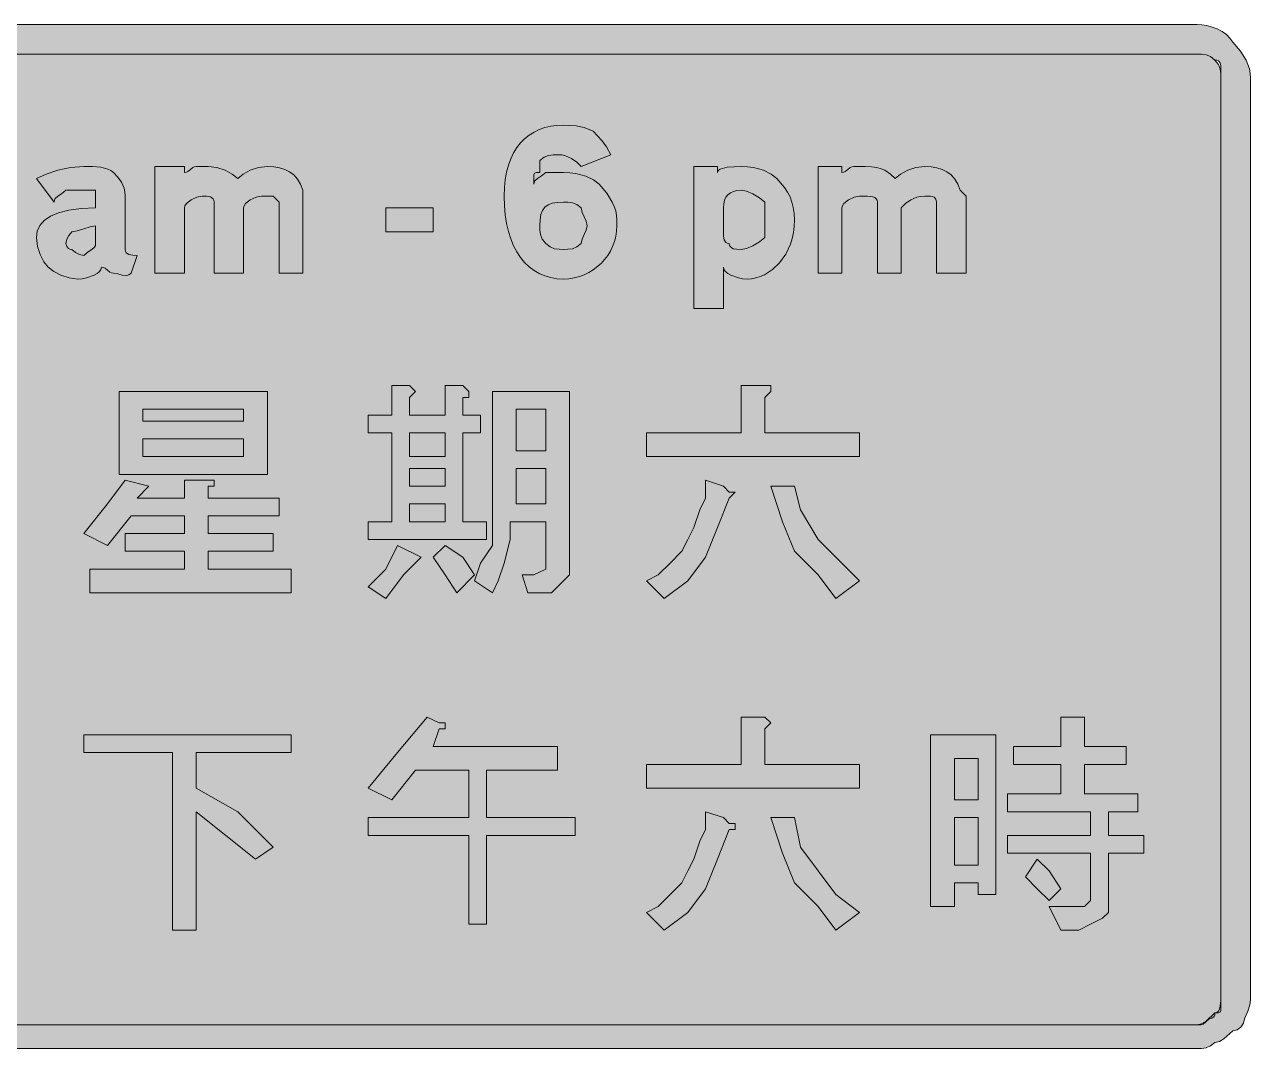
# Model space of a CAD drawing. Header units: metres. Extents: x 13 to 556, y 31 to 238.
# Drawn here: x 307.9 to 556.3, y 30.7 to 238.3 of the extents above; entities that cross this region are included whole.
import ezdxf

# ---------------------------------------------------------------- set-up
doc = ezdxf.new("R2010")
doc.units = ezdxf.units.M
doc.layers.add('FILL_BLACK_000000', color=7, linetype='Continuous', true_color=0x000000)
doc.layers.add('FILL_WHITE_FFFFFF', color=7, linetype='Continuous', true_color=0xffffff)

msp = doc.modelspace()

# ---------------------------------------------------------------- hatches: boundary and pattern name
at = {"layer": 'FILL_BLACK_000000', "true_color": 0x000000}
h = msp.add_hatch(color=7, dxfattribs=at)
h.dxf.hatch_style = 1
h.paths.add_polyline_path([(546.44, 238.26), (547.46, 238.09), (548.51, 237.81), (549.54, 237.42), (550.52, 236.91), (551.4, 236.29), (552.13, 235.56), (552.69, 234.72), (554.27, 232.92), (555.39, 231.12), (555.78, 230.22), (556.06, 229.32), (556.23, 228.42), (556.29, 227.52), (556.29, 41.52), (556.27, 40.6), (556.14, 39.57), (555.78, 38.31), (555.09, 36.72), (554.88, 35.84), (554.34, 35.07), (553.57, 34.53), (552.69, 34.32), (550.89, 32.67), (549.99, 32.13), (549.09, 31.92), (548.19, 31.23), (547.29, 30.87), (546.39, 30.74), (545.49, 30.72), (22.29, 30.72), (21.39, 30.78), (20.49, 30.94), (19.59, 31.23), (18.69, 31.62), (16.89, 32.74), (15.09, 34.32), (14.64, 34.88), (14.21, 35.61), (13.44, 37.47), (12.9, 39.55), (12.69, 41.52), (12.69, 227.52), (12.9, 229.32), (13.44, 231.12), (14.21, 232.92), (15.09, 234.72), (16.89, 236.37), (17.79, 236.91), (18.69, 237.12), (19.59, 237.31), (20.49, 237.72), (21.39, 238.13), (22.29, 238.32), (545.49, 238.32), (546.44, 238.26)])
h.paths.add_polyline_path([(20.53, 231.91), (19.72, 231.43), (18.99, 230.82), (18.38, 230.09), (17.9, 229.28), (17.6, 228.42), (17.49, 227.52), (17.49, 41.52), (17.49, 39.12), (18.69, 37.92), (20.49, 36.27), (21.39, 35.73), (22.29, 35.52), (545.49, 35.52), (546.39, 35.73), (547.29, 36.27), (549.09, 37.92), (549.49, 38.03), (549.78, 38.31), (550, 38.74), (550.14, 39.27), (550.27, 40.45), (550.29, 41.52), (550.29, 227.52), (550.29, 229.92), (550.14, 230.52), (549.78, 230.93), (549.49, 231.07), (549.09, 231.12), (548.19, 231.81), (547.29, 232.17), (546.39, 232.3), (545.49, 232.32), (22.29, 232.32), (21.39, 232.21), (20.53, 231.91)], flags=16)
h = msp.add_hatch(color=7, dxfattribs=at)
h.dxf.hatch_style = 1
h.paths.add_polyline_path([(411.3, 206.63), (411.84, 207.12), (412.61, 207.61), (413.49, 208.32), (417.09, 208.32), (418.38, 208.27), (419.57, 208.11), (421.59, 207.57), (423.17, 206.8), (424.29, 205.92), (425.87, 204.12), (426.99, 202.32), (427.38, 201.42), (427.67, 200.52), (427.83, 199.62), (427.89, 198.72), (427.89, 197.52), (427.83, 196.41), (427.67, 195.33), (427.41, 194.3), (427.05, 193.3), (426.59, 192.36), (426.05, 191.47), (424.74, 189.87), (423.14, 188.56), (422.25, 188.02), (421.31, 187.56), (420.31, 187.2), (419.28, 186.94), (418.2, 186.78), (417.09, 186.72), (415.77, 186.79), (414.51, 187), (413.31, 187.34), (412.18, 187.83), (411.12, 188.44), (410.13, 189.19), (409.22, 190.06), (408.39, 191.07), (407.65, 192.2), (406.99, 193.46), (406.42, 194.84), (405.95, 196.34), (405.58, 197.96), (405.31, 199.7), (405.15, 201.55), (405.09, 203.52), (405.15, 205.26), (405.31, 206.89), (405.58, 208.41), (405.95, 209.82), (406.42, 211.11), (406.99, 212.29), (407.65, 213.36), (408.39, 214.32), (409.22, 215.16), (410.13, 215.89), (411.12, 216.51), (412.18, 217.02), (413.31, 217.41), (414.51, 217.69), (415.77, 217.86), (417.09, 217.92), (419.64, 217.77), (421.31, 217.41), (423.09, 216.72), (424.89, 214.77), (425.79, 213.51), (426.69, 211.92), (420.69, 209.52), (419.77, 210.4), (418.74, 211.17), (417.48, 211.71), (416.74, 211.87), (415.89, 211.92), (414.99, 211.9), (414.09, 211.77), (413.19, 211.41), (412.29, 210.72), (412.29, 208.32), (411.6, 208.3), (411.24, 208.17), (411.11, 207.81), (411.09, 207.12), (411.09, 205.92), (411.14, 206.32), (411.3, 206.63)])
h.paths.add_polyline_path([(414.82, 202.08), (413.99, 201.75), (413.34, 201.27), (412.86, 200.62), (412.53, 199.79), (412.35, 198.76), (412.29, 197.52), (412.31, 196.62), (412.44, 195.72), (412.8, 194.82), (413.49, 193.92), (414.39, 193.23), (415.29, 192.87), (416.19, 192.74), (417.09, 192.72), (417.99, 192.74), (418.89, 192.87), (419.79, 193.23), (420.69, 193.92), (420.88, 194.82), (421.29, 195.72), (421.7, 196.62), (421.89, 197.52), (421.7, 198.42), (421.29, 199.32), (420.88, 200.22), (420.69, 201.12), (419.79, 201.81), (418.89, 202.17), (417.99, 202.3), (417.09, 202.32), (415.85, 202.26), (414.82, 202.08)], flags=16)
h = msp.add_hatch(color=7, dxfattribs=at)
h.dxf.hatch_style = 1
h.paths.add_polyline_path([(329.04, 187.58), (328.59, 187.41), (327.69, 187.47), (326.79, 187.75), (325.89, 187.92), (325.49, 187.97), (325.18, 188.11), (324.69, 188.52), (324.2, 188.93), (323.89, 189.07), (323.49, 189.12), (323.38, 188.67), (323.08, 188.24), (322.6, 187.83), (321.99, 187.47), (320.45, 186.93), (319.59, 186.77), (318.69, 186.72), (316.91, 186.93), (315.24, 187.47), (313.8, 188.24), (312.69, 189.12), (311.81, 190.23), (311.04, 191.67), (310.5, 193.34), (310.29, 195.12), (310.46, 196.41), (310.98, 197.58), (311.87, 198.6), (313.14, 199.47), (314.8, 200.17), (316.87, 200.69), (319.36, 201.01), (322.29, 201.12), (322.29, 202.32), (322.29, 204.72), (319.89, 204.72), (316.29, 204.72), (315.41, 204.01), (314.64, 203.52), (314.1, 203.03), (313.94, 202.72), (313.89, 202.32), (310.29, 207.12), (312.3, 208), (314.64, 208.77), (317.21, 209.31), (319.89, 209.52), (321.67, 209.5), (323.34, 209.37), (324.78, 209.01), (325.39, 208.72), (325.89, 208.32), (326.77, 207.4), (327.54, 206.37), (328.08, 205.11), (328.24, 204.37), (328.29, 203.52), (328.29, 192.72), (328.34, 192.32), (328.5, 192.03), (329.04, 191.67), (329.81, 191.54), (330.69, 191.52), (329.49, 187.92), (329.04, 187.58)])
h.paths.add_polyline_path([(316.8, 192.91), (317.09, 192.77), (317.49, 192.72), (318.24, 192.12), (319.01, 191.71), (319.89, 191.52), (320.77, 192.23), (321.54, 192.72), (322.08, 193.21), (322.24, 193.52), (322.29, 193.92), (322.29, 197.52), (321.2, 197.33), (319.89, 196.92), (318.58, 196.51), (317.49, 196.32), (316.89, 195.57), (316.48, 194.8), (316.29, 193.92), (316.44, 193.32), (316.8, 192.91)], flags=16)
h = msp.add_hatch(color=7, dxfattribs=at)
h.dxf.hatch_style = 1
h.paths.add_polyline_path([(354.82, 203.31), (353.64, 202.77), (352.68, 202), (352.4, 201.57), (352.29, 201.12), (352.29, 187.92), (346.29, 187.92), (346.29, 202.32), (346.24, 202.72), (346.08, 203.01), (345.54, 203.37), (344.77, 203.5), (343.89, 203.52), (342.82, 203.31), (341.64, 202.77), (340.68, 202), (340.4, 201.57), (340.29, 201.12), (340.29, 187.92), (334.29, 187.92), (334.29, 209.52), (340.29, 209.52), (340.29, 208.32), (340.69, 208.37), (341, 208.51), (341.49, 208.92), (341.98, 209.33), (342.29, 209.47), (342.69, 209.52), (345.09, 209.52), (346.87, 209.31), (348.54, 208.77), (349.98, 208), (351.09, 207.12), (352.2, 208), (353.64, 208.77), (355.31, 209.31), (357.09, 209.52), (358.38, 209.46), (359.57, 209.28), (360.63, 208.95), (361.59, 208.47), (362.43, 207.82), (363.17, 206.99), (363.78, 205.96), (364.29, 204.72), (364.29, 203.52), (364.29, 187.92), (359.49, 187.92), (359.49, 202.32), (358.29, 203.52), (355.89, 203.52), (354.82, 203.31)])
h = msp.add_hatch(color=7, dxfattribs=at)
h.dxf.hatch_style = 1
h.paths.add_polyline_path([(463.67, 196.14), (463.42, 194.94), (463.06, 193.81), (462.63, 192.75), (462.12, 191.76), (460.89, 190.02), (459.44, 188.62), (457.82, 187.58), (456.96, 187.21), (456.08, 186.94), (455.19, 186.78), (454.29, 186.72), (453.39, 186.77), (452.53, 186.93), (450.99, 187.47), (450.38, 187.83), (449.9, 188.24), (449.6, 188.67), (449.49, 189.12), (449.49, 180.72), (443.49, 180.72), (443.49, 209.52), (448.29, 209.52), (448.29, 208.32), (448.45, 208.72), (448.87, 209.01), (450.24, 209.37), (453.09, 209.52), (454.38, 209.47), (455.57, 209.31), (457.59, 208.77), (459.17, 208), (460.29, 207.12), (461.87, 205.3), (462.48, 204.36), (462.99, 203.37), (463.38, 202.33), (463.66, 201.21), (463.83, 200.02), (463.89, 198.72), (463.83, 197.4), (463.67, 196.14)])
h.paths.add_polyline_path([(455.49, 193.47), (456.8, 194.24), (457.89, 195.12), (457.89, 196.32), (457.89, 201.12), (457.89, 202.32), (456.8, 203.2), (455.49, 203.97), (454.18, 204.51), (453.09, 204.72), (452.25, 204.66), (451.52, 204.49), (450.9, 204.21), (450.39, 203.82), (450, 203.31), (449.72, 202.69), (449.55, 201.96), (449.49, 201.12), (449.49, 196.32), (449.51, 195.44), (449.64, 194.67), (450, 194.13), (450.29, 193.97), (450.69, 193.92), (450.74, 193.52), (450.9, 193.23), (451.44, 192.87), (452.21, 192.74), (453.09, 192.72), (454.18, 192.93), (455.49, 193.47)], flags=16)
h = msp.add_hatch(color=7, dxfattribs=at)
h.dxf.hatch_style = 1
h.paths.add_polyline_path([(489.44, 203.47), (488.7, 203.31), (487.44, 202.77), (486.41, 202), (485.49, 201.12), (485.49, 187.92), (480.69, 187.92), (480.69, 202.32), (480.63, 202.72), (480.47, 203.01), (480.18, 203.23), (479.79, 203.37), (478.67, 203.5), (477.09, 203.52), (476.02, 203.31), (474.84, 202.77), (473.88, 202), (473.6, 201.57), (473.49, 201.12), (473.49, 187.92), (468.69, 187.92), (468.69, 209.52), (473.49, 209.52), (473.49, 208.32), (473.89, 208.37), (474.2, 208.51), (474.69, 208.92), (475.18, 209.33), (475.49, 209.47), (475.89, 209.52), (478.29, 209.52), (479.53, 209.47), (480.58, 209.31), (481.45, 209.08), (482.19, 208.77), (483.35, 208), (484.29, 207.12), (485.4, 208), (486.84, 208.77), (488.51, 209.31), (490.29, 209.52), (491.58, 209.46), (492.76, 209.28), (493.83, 208.95), (494.79, 208.47), (495.63, 207.82), (496.36, 206.99), (496.98, 205.96), (497.49, 204.72), (498.69, 203.52), (498.69, 187.92), (492.69, 187.92), (492.69, 202.32), (492.54, 202.92), (492.18, 203.33), (491.89, 203.47), (491.49, 203.52), (490.29, 203.52), (489.44, 203.47)])
h = msp.add_hatch(color=7, dxfattribs=at)
h.dxf.hatch_style = 1
h.paths.add_polyline_path([(390.69, 196.32), (381.09, 196.32), (381.09, 201.12), (390.69, 201.12), (390.69, 196.32)])
h = msp.add_hatch(color=7, dxfattribs=at)
h.dxf.hatch_style = 1
h.paths.add_polyline_path([(387.09, 163.92), (385.89, 162.72), (385.89, 159.12), (393.09, 159.12), (393.09, 165.12), (396.69, 165.12), (397.89, 163.92), (397.89, 162.72), (396.69, 162.72), (396.69, 159.12), (400.29, 159.12), (400.29, 155.52), (396.69, 155.52), (396.69, 137.52), (401.49, 137.52), (401.49, 133.92), (377.49, 133.92), (377.49, 137.52), (382.29, 137.52), (382.29, 155.52), (377.49, 155.52), (377.49, 159.12), (382.29, 159.12), (382.29, 165.12), (385.89, 165.12), (387.09, 163.92)])
h.paths.add_polyline_path([(385.89, 144.72), (393.09, 144.72), (393.09, 148.32), (385.89, 148.32), (385.89, 144.72)], flags=16)
h.paths.add_polyline_path([(385.89, 141.12), (385.89, 137.52), (393.09, 137.52), (393.09, 141.12), (385.89, 141.12)], flags=16)
h.paths.add_polyline_path([(393.09, 155.52), (385.89, 155.52), (385.89, 150.72), (393.09, 150.72), (393.09, 155.52)], flags=16)
h = msp.add_hatch(color=7, dxfattribs=at)
h.dxf.hatch_style = 1
h.paths.add_polyline_path([(457.89, 165.12), (459.09, 165.12), (459.09, 163.92), (457.89, 162.72), (457.89, 155.52), (477.09, 155.52), (477.09, 150.72), (433.89, 150.72), (433.89, 155.52), (453.09, 155.52), (453.09, 165.12), (456.69, 165.12), (457.89, 165.12)])
h = msp.add_hatch(color=7, dxfattribs=at)
h.dxf.hatch_style = 1
h.paths.add_polyline_path([(327.09, 163.92), (357.09, 163.92), (357.09, 147.12), (327.09, 147.12), (327.09, 163.92)])
h.paths.add_polyline_path([(331.89, 160.32), (331.89, 157.92), (352.29, 157.92), (352.29, 160.32), (331.89, 160.32)], flags=16)
h.paths.add_polyline_path([(352.29, 154.32), (331.89, 154.32), (331.89, 150.72), (352.29, 150.72), (352.29, 154.32)], flags=16)
h = msp.add_hatch(color=7, dxfattribs=at)
h.dxf.hatch_style = 1
h.paths.add_polyline_path([(418.29, 126.72), (417.09, 125.52), (415.89, 124.32), (414.69, 123.12), (409.89, 123.12), (408.69, 126.72), (411.09, 126.72), (413.49, 127.92), (413.49, 129.12), (413.49, 137.52), (406.29, 137.52), (406.29, 133.92), (405.09, 129.12), (403.89, 125.52), (402.69, 123.12), (399.09, 125.52), (400.29, 129.12), (402.69, 132.72), (402.69, 138.72), (402.69, 145.92), (402.69, 163.92), (418.29, 163.92), (418.29, 129.12), (418.29, 126.72)])
h.paths.add_polyline_path([(407.49, 148.32), (407.49, 141.12), (413.49, 141.12), (413.49, 148.32), (407.49, 148.32)], flags=16)
h.paths.add_polyline_path([(413.49, 160.32), (407.49, 160.32), (407.49, 151.92), (413.49, 151.92), (413.49, 160.32)], flags=16)
h = msp.add_hatch(color=7, dxfattribs=at)
h.dxf.hatch_style = 1
h.paths.add_polyline_path([(330.69, 142.32), (340.29, 142.32), (340.29, 145.92), (345.09, 145.92), (346.29, 145.92), (346.29, 144.72), (345.09, 144.72), (345.09, 142.32), (359.49, 142.32), (359.49, 138.72), (345.09, 138.72), (345.09, 135.12), (358.29, 135.12), (358.29, 131.52), (345.09, 131.52), (345.09, 127.92), (361.89, 127.92), (361.89, 123.12), (321.09, 123.12), (321.09, 127.92), (340.29, 127.92), (340.29, 131.52), (328.29, 131.52), (328.29, 135.12), (340.29, 135.12), (340.29, 138.72), (329.49, 138.72), (324.69, 132.72), (319.89, 135.12), (324.69, 141.12), (328.29, 145.92), (333.09, 144.72), (330.69, 142.32)])
h = msp.add_hatch(color=7, dxfattribs=at)
h.dxf.hatch_style = 1
h.paths.add_polyline_path([(450.69, 143.52), (451.89, 143.52), (450.69, 142.32), (448.29, 136.32), (445.89, 130.32), (442.29, 125.52), (437.49, 121.92), (433.89, 125.52), (436.29, 126.72), (438.69, 129.12), (441.09, 131.52), (442.29, 133.92), (443.49, 136.32), (444.69, 139.92), (445.89, 142.32), (445.89, 145.92), (449.49, 144.72), (450.69, 143.52)])
h = msp.add_hatch(color=7, dxfattribs=at)
h.dxf.hatch_style = 1
h.paths.add_polyline_path([(465.09, 139.92), (468.69, 133.92), (472.29, 130.32), (477.09, 125.52), (472.29, 121.92), (468.69, 126.72), (463.89, 131.52), (461.49, 137.52), (459.09, 144.72), (463.89, 144.72), (465.09, 139.92)])
h = msp.add_hatch(color=7, dxfattribs=at)
h.dxf.hatch_style = 1
h.paths.add_polyline_path([(381.09, 127.92), (383.49, 132.72), (388.29, 130.32), (384.69, 126.72), (381.09, 121.92), (377.49, 124.32), (381.09, 127.92)])
h = msp.add_hatch(color=7, dxfattribs=at)
h.dxf.hatch_style = 1
h.paths.add_polyline_path([(396.69, 130.32), (399.09, 126.72), (395.49, 123.12), (393.09, 126.72), (390.69, 130.32), (393.09, 132.72), (396.69, 130.32)])
h = msp.add_hatch(color=7, dxfattribs=at)
h.dxf.hatch_style = 1
h.paths.add_polyline_path([(383.49, 90.72), (389.49, 97.92), (391.89, 96.72), (393.09, 96.72), (393.09, 95.52), (391.89, 95.52), (390.69, 91.92), (415.89, 91.92), (415.89, 87.12), (401.49, 87.12), (401.49, 77.52), (419.49, 77.52), (419.49, 73.92), (401.49, 73.92), (401.49, 55.92), (397.89, 55.92), (397.89, 73.92), (377.49, 73.92), (377.49, 77.52), (397.89, 77.52), (397.89, 87.12), (387.09, 87.12), (382.29, 81.12), (377.49, 83.52), (383.49, 90.72)])
h = msp.add_hatch(color=7, dxfattribs=at)
h.dxf.hatch_style = 1
h.paths.add_polyline_path([(457.89, 97.92), (459.09, 96.72), (457.89, 95.52), (457.89, 88.32), (477.09, 88.32), (477.09, 83.52), (433.89, 83.52), (433.89, 88.32), (453.09, 88.32), (453.09, 97.92), (456.69, 97.92), (457.89, 97.92)])
h = msp.add_hatch(color=7, dxfattribs=at)
h.dxf.hatch_style = 1
h.paths.add_polyline_path([(517.89, 88.32), (508.29, 88.32), (508.29, 91.92), (517.89, 91.92), (517.89, 97.92), (521.49, 97.92), (522.69, 97.92), (522.69, 96.72), (522.69, 95.52), (522.69, 91.92), (531.09, 91.92), (531.09, 88.32), (522.69, 88.32), (522.69, 82.32), (533.49, 82.32), (533.49, 78.72), (527.49, 78.72), (527.49, 73.92), (534.69, 73.92), (534.69, 70.32), (527.49, 70.32), (527.49, 60.72), (527.49, 58.32), (526.29, 57.12), (523.89, 55.92), (521.49, 54.72), (517.89, 54.72), (515.49, 59.52), (520.29, 59.52), (521.49, 59.52), (522.69, 59.52), (523.89, 60.72), (523.89, 61.92), (523.89, 70.32), (507.09, 70.32), (507.09, 73.92), (523.89, 73.92), (523.89, 78.72), (507.09, 78.72), (507.09, 82.32), (517.89, 82.32), (517.89, 88.32)])
h = msp.add_hatch(color=7, dxfattribs=at)
h.dxf.hatch_style = 1
h.paths.add_polyline_path([(361.89, 94.32), (361.89, 90.72), (342.69, 90.72), (342.69, 83.52), (351.09, 78.72), (358.29, 71.52), (354.69, 69.12), (348.69, 73.92), (342.69, 78.72), (342.69, 54.72), (337.89, 54.72), (337.89, 90.72), (319.89, 90.72), (319.89, 94.32), (361.89, 94.32)])
h = msp.add_hatch(color=7, dxfattribs=at)
h.dxf.hatch_style = 1
h.paths.add_polyline_path([(501.09, 61.92), (501.09, 64.32), (496.29, 64.32), (496.29, 59.52), (491.49, 59.52), (491.49, 61.92), (491.49, 94.32), (504.69, 94.32), (504.69, 61.92), (501.09, 61.92)])
h.paths.add_polyline_path([(496.29, 89.52), (496.29, 81.12), (501.09, 81.12), (501.09, 89.52), (496.29, 89.52)], flags=16)
h.paths.add_polyline_path([(501.09, 77.52), (496.29, 77.52), (496.29, 67.92), (501.09, 67.92), (501.09, 77.52)], flags=16)
h = msp.add_hatch(color=7, dxfattribs=at)
h.dxf.hatch_style = 1
h.paths.add_polyline_path([(450.69, 76.32), (451.89, 76.32), (451.89, 75.12), (450.69, 75.12), (448.29, 69.12), (445.89, 63.12), (442.29, 58.32), (437.49, 54.72), (433.89, 58.32), (436.29, 59.52), (438.69, 61.92), (441.09, 64.32), (442.29, 66.72), (443.49, 69.12), (444.69, 72.72), (445.89, 75.12), (445.89, 78.72), (449.49, 77.52), (450.69, 76.32)])
h = msp.add_hatch(color=7, dxfattribs=at)
h.dxf.hatch_style = 1
h.paths.add_polyline_path([(465.09, 71.52), (468.69, 66.72), (472.29, 61.92), (477.09, 58.32), (472.29, 54.72), (468.69, 59.52), (463.89, 64.32), (461.49, 70.32), (459.09, 77.52), (463.89, 77.52), (465.09, 71.52)])
h = msp.add_hatch(color=7, dxfattribs=at)
h.dxf.hatch_style = 1
h.paths.add_polyline_path([(515.49, 66.72), (517.89, 63.12), (515.49, 60.72), (513.09, 63.12), (510.69, 65.52), (513.09, 69.12), (515.49, 66.72)])
at = {"layer": 'FILL_WHITE_FFFFFF', "true_color": 0xffffff}
h = msp.add_hatch(color=7, dxfattribs=at)
h.dxf.hatch_style = 1
h.paths.add_polyline_path([(21.39, 35.63), (20.53, 35.95), (19.72, 36.47), (18.99, 37.17), (18.38, 38.04), (17.9, 39.06), (17.6, 40.23), (17.49, 41.52), (17.49, 227.52), (17.49, 229.92), (17.89, 229.97), (18.18, 230.11), (18.54, 230.52), (18.69, 231.12), (19.59, 231.81), (20.49, 232.17), (21.39, 232.3), (22.29, 232.32), (545.49, 232.32), (546.39, 232.3), (547.29, 232.17), (548.19, 231.81), (549.09, 231.12), (549.78, 230.22), (550.14, 229.32), (550.27, 228.42), (550.29, 227.52), (550.29, 41.52), (550.29, 39.12), (550.27, 38.43), (550.14, 38.07), (549.78, 37.94), (549.09, 37.92), (549.04, 37.52), (548.9, 37.23), (548.49, 36.87), (547.89, 36.72), (547.18, 36.03), (546.69, 35.67), (546.2, 35.54), (545.49, 35.52), (22.29, 35.52), (21.39, 35.63)])

# ---------------------------------------------------------------- linework, layer by layer
at = {"layer": 'FILL_BLACK_000000', "lineweight": 0, "true_color": 0x000000}
for points in [[(22.29, 238.32), (545.49, 238.32), (546.44, 238.26), (547.46, 238.09), (548.51, 237.81), (549.54, 237.42), (550.52, 236.91), (551.4, 236.29), (552.13, 235.56), (552.69, 234.72), (554.27, 232.92), (555.39, 231.12), (555.78, 230.22), (556.06, 229.32), (556.23, 228.42), (556.29, 227.52), (556.29, 41.52), (556.27, 40.6), (556.14, 39.57), (555.78, 38.31), (555.09, 36.72), (554.88, 35.84), (554.34, 35.07), (553.57, 34.53), (552.69, 34.32), (550.89, 32.67), (549.99, 32.13), (549.09, 31.92), (548.19, 31.23), (547.29, 30.87), (546.39, 30.74), (545.49, 30.72), (22.29, 30.72)], [(22.29, 35.52), (545.49, 35.52), (546.39, 35.73), (547.29, 36.27), (549.09, 37.92), (549.49, 38.03), (549.78, 38.31), (550, 38.74), (550.14, 39.27), (550.27, 40.45), (550.29, 41.52), (550.29, 227.52), (550.29, 229.92), (550.14, 230.52), (549.78, 230.93), (549.49, 231.07), (549.09, 231.12), (548.19, 231.81), (547.29, 232.17), (546.39, 232.3), (545.49, 232.32), (22.29, 232.32)]]:
    msp.add_lwpolyline(points, dxfattribs=at)
for points in [[(411.3, 206.63), (411.84, 207.12), (412.61, 207.61), (413.49, 208.32), (417.09, 208.32), (418.38, 208.27), (419.57, 208.11), (421.59, 207.57), (423.17, 206.8), (424.29, 205.92), (425.87, 204.12), (426.99, 202.32), (427.38, 201.42), (427.67, 200.52), (427.83, 199.62), (427.89, 198.72), (427.89, 197.52), (427.83, 196.41), (427.67, 195.33), (427.41, 194.3), (427.05, 193.3), (426.59, 192.36), (426.05, 191.47), (424.74, 189.87), (423.14, 188.56), (422.25, 188.02), (421.31, 187.56), (420.31, 187.2), (419.28, 186.94), (418.2, 186.78), (417.09, 186.72), (415.77, 186.79), (414.51, 187), (413.31, 187.34), (412.18, 187.83), (411.12, 188.44), (410.13, 189.19), (409.22, 190.06), (408.39, 191.07), (407.65, 192.2), (406.99, 193.46), (406.42, 194.84), (405.95, 196.34), (405.58, 197.96), (405.31, 199.7), (405.15, 201.55), (405.09, 203.52), (405.15, 205.26), (405.31, 206.89), (405.58, 208.41), (405.95, 209.82), (406.42, 211.11), (406.99, 212.29), (407.65, 213.36), (408.39, 214.32), (409.22, 215.16), (410.13, 215.89), (411.12, 216.51), (412.18, 217.02), (413.31, 217.41), (414.51, 217.69), (415.77, 217.86), (417.09, 217.92), (419.64, 217.77), (421.31, 217.41), (423.09, 216.72), (424.89, 214.77), (425.79, 213.51), (426.69, 211.92), (420.69, 209.52), (419.77, 210.4), (418.74, 211.17), (417.48, 211.71), (416.74, 211.87), (415.89, 211.92), (414.99, 211.9), (414.09, 211.77), (413.19, 211.41), (412.29, 210.72), (412.29, 208.32), (411.6, 208.3), (411.24, 208.17), (411.11, 207.81), (411.09, 207.12), (411.09, 205.92), (411.14, 206.32)], [(329.04, 187.58), (328.59, 187.41), (327.69, 187.47), (326.79, 187.75), (325.89, 187.92), (325.49, 187.97), (325.18, 188.11), (324.69, 188.52), (324.2, 188.93), (323.89, 189.07), (323.49, 189.12), (323.38, 188.67), (323.08, 188.24), (322.6, 187.83), (321.99, 187.47), (320.45, 186.93), (319.59, 186.77), (318.69, 186.72), (316.91, 186.93), (315.24, 187.47), (313.8, 188.24), (312.69, 189.12), (311.81, 190.23), (311.04, 191.67), (310.5, 193.34), (310.29, 195.12), (310.46, 196.41), (310.98, 197.58), (311.87, 198.6), (313.14, 199.47), (314.8, 200.17), (316.87, 200.69), (319.36, 201.01), (322.29, 201.12), (322.29, 202.32), (322.29, 204.72), (319.89, 204.72), (316.29, 204.72), (315.41, 204.01), (314.64, 203.52), (314.1, 203.03), (313.94, 202.72), (313.89, 202.32), (310.29, 207.12), (312.3, 208), (314.64, 208.77), (317.21, 209.31), (319.89, 209.52), (321.67, 209.5), (323.34, 209.37), (324.78, 209.01), (325.39, 208.72), (325.89, 208.32), (326.77, 207.4), (327.54, 206.37), (328.08, 205.11), (328.24, 204.37), (328.29, 203.52), (328.29, 192.72), (328.34, 192.32), (328.5, 192.03), (329.04, 191.67), (329.81, 191.54), (330.69, 191.52), (329.49, 187.92)], [(354.82, 203.31), (353.64, 202.77), (352.68, 202), (352.4, 201.57), (352.29, 201.12), (352.29, 187.92), (346.29, 187.92), (346.29, 202.32), (346.24, 202.72), (346.08, 203.01), (345.54, 203.37), (344.77, 203.5), (343.89, 203.52), (342.82, 203.31), (341.64, 202.77), (340.68, 202), (340.4, 201.57), (340.29, 201.12), (340.29, 187.92), (334.29, 187.92), (334.29, 209.52), (340.29, 209.52), (340.29, 208.32), (340.69, 208.37), (341, 208.51), (341.49, 208.92), (341.98, 209.33), (342.29, 209.47), (342.69, 209.52), (345.09, 209.52), (346.87, 209.31), (348.54, 208.77), (349.98, 208), (351.09, 207.12), (352.2, 208), (353.64, 208.77), (355.31, 209.31), (357.09, 209.52), (358.38, 209.46), (359.57, 209.28), (360.63, 208.95), (361.59, 208.47), (362.43, 207.82), (363.17, 206.99), (363.78, 205.96), (364.29, 204.72), (364.29, 203.52), (364.29, 187.92), (359.49, 187.92), (359.49, 202.32), (358.29, 203.52), (355.89, 203.52)], [(463.67, 196.14), (463.42, 194.94), (463.06, 193.81), (462.63, 192.75), (462.12, 191.76), (460.89, 190.02), (459.44, 188.62), (457.82, 187.58), (456.96, 187.21), (456.08, 186.94), (455.19, 186.78), (454.29, 186.72), (453.39, 186.77), (452.53, 186.93), (450.99, 187.47), (450.38, 187.83), (449.9, 188.24), (449.6, 188.67), (449.49, 189.12), (449.49, 180.72), (443.49, 180.72), (443.49, 209.52), (448.29, 209.52), (448.29, 208.32), (448.45, 208.72), (448.87, 209.01), (450.24, 209.37), (453.09, 209.52), (454.38, 209.47), (455.57, 209.31), (457.59, 208.77), (459.17, 208), (460.29, 207.12), (461.87, 205.3), (462.48, 204.36), (462.99, 203.37), (463.38, 202.33), (463.66, 201.21), (463.83, 200.02), (463.89, 198.72), (463.83, 197.4)], [(489.44, 203.47), (488.7, 203.31), (487.44, 202.77), (486.41, 202), (485.49, 201.12), (485.49, 187.92), (480.69, 187.92), (480.69, 202.32), (480.63, 202.72), (480.47, 203.01), (480.18, 203.23), (479.79, 203.37), (478.67, 203.5), (477.09, 203.52), (476.02, 203.31), (474.84, 202.77), (473.88, 202), (473.6, 201.57), (473.49, 201.12), (473.49, 187.92), (468.69, 187.92), (468.69, 209.52), (473.49, 209.52), (473.49, 208.32), (473.89, 208.37), (474.2, 208.51), (474.69, 208.92), (475.18, 209.33), (475.49, 209.47), (475.89, 209.52), (478.29, 209.52), (479.53, 209.47), (480.58, 209.31), (481.45, 209.08), (482.19, 208.77), (483.35, 208), (484.29, 207.12), (485.4, 208), (486.84, 208.77), (488.51, 209.31), (490.29, 209.52), (491.58, 209.46), (492.76, 209.28), (493.83, 208.95), (494.79, 208.47), (495.63, 207.82), (496.36, 206.99), (496.98, 205.96), (497.49, 204.72), (498.69, 203.52), (498.69, 187.92), (492.69, 187.92), (492.69, 202.32), (492.54, 202.92), (492.18, 203.33), (491.89, 203.47), (491.49, 203.52), (490.29, 203.52)], [(455.49, 193.47), (456.8, 194.24), (457.89, 195.12), (457.89, 196.32), (457.89, 201.12), (457.89, 202.32), (456.8, 203.2), (455.49, 203.97), (454.18, 204.51), (453.09, 204.72), (452.25, 204.66), (451.52, 204.49), (450.9, 204.21), (450.39, 203.82), (450, 203.31), (449.72, 202.69), (449.55, 201.96), (449.49, 201.12), (449.49, 196.32), (449.51, 195.44), (449.64, 194.67), (450, 194.13), (450.29, 193.97), (450.69, 193.92), (450.74, 193.52), (450.9, 193.23), (451.44, 192.87), (452.21, 192.74), (453.09, 192.72), (454.18, 192.93)], [(414.82, 202.08), (413.99, 201.75), (413.34, 201.27), (412.86, 200.62), (412.53, 199.79), (412.35, 198.76), (412.29, 197.52), (412.31, 196.62), (412.44, 195.72), (412.8, 194.82), (413.49, 193.92), (414.39, 193.23), (415.29, 192.87), (416.19, 192.74), (417.09, 192.72), (417.99, 192.74), (418.89, 192.87), (419.79, 193.23), (420.69, 193.92), (420.88, 194.82), (421.29, 195.72), (421.7, 196.62), (421.89, 197.52), (421.7, 198.42), (421.29, 199.32), (420.88, 200.22), (420.69, 201.12), (419.79, 201.81), (418.89, 202.17), (417.99, 202.3), (417.09, 202.32), (415.85, 202.26)], [(390.69, 196.32), (381.09, 196.32), (381.09, 201.12), (390.69, 201.12)], [(316.8, 192.91), (317.09, 192.77), (317.49, 192.72), (318.24, 192.12), (319.01, 191.71), (319.89, 191.52), (320.77, 192.23), (321.54, 192.72), (322.08, 193.21), (322.24, 193.52), (322.29, 193.92), (322.29, 197.52), (321.2, 197.33), (319.89, 196.92), (318.58, 196.51), (317.49, 196.32), (316.89, 195.57), (316.48, 194.8), (316.29, 193.92), (316.44, 193.32)], [(387.09, 163.92), (385.89, 162.72), (385.89, 159.12), (393.09, 159.12), (393.09, 165.12), (396.69, 165.12), (397.89, 163.92), (397.89, 162.72), (396.69, 162.72), (396.69, 159.12), (400.29, 159.12), (400.29, 155.52), (396.69, 155.52), (396.69, 137.52), (401.49, 137.52), (401.49, 133.92), (377.49, 133.92), (377.49, 137.52), (382.29, 137.52), (382.29, 155.52), (377.49, 155.52), (377.49, 159.12), (382.29, 159.12), (382.29, 165.12), (385.89, 165.12)], [(457.89, 165.12), (459.09, 165.12), (459.09, 163.92), (457.89, 162.72), (457.89, 155.52), (477.09, 155.52), (477.09, 150.72), (433.89, 150.72), (433.89, 155.52), (453.09, 155.52), (453.09, 165.12), (456.69, 165.12)], [(327.09, 163.92), (357.09, 163.92), (357.09, 147.12), (327.09, 147.12)], [(418.29, 126.72), (417.09, 125.52), (415.89, 124.32), (414.69, 123.12), (409.89, 123.12), (408.69, 126.72), (411.09, 126.72), (413.49, 127.92), (413.49, 129.12), (413.49, 137.52), (406.29, 137.52), (406.29, 133.92), (405.09, 129.12), (403.89, 125.52), (402.69, 123.12), (399.09, 125.52), (400.29, 129.12), (402.69, 132.72), (402.69, 138.72), (402.69, 145.92), (402.69, 163.92), (418.29, 163.92), (418.29, 129.12)], [(331.89, 160.32), (331.89, 157.92), (352.29, 157.92), (352.29, 160.32)], [(413.49, 160.32), (407.49, 160.32), (407.49, 151.92), (413.49, 151.92)], [(352.29, 154.32), (331.89, 154.32), (331.89, 150.72), (352.29, 150.72)], [(393.09, 155.52), (385.89, 155.52), (385.89, 150.72), (393.09, 150.72)], [(385.89, 144.72), (393.09, 144.72), (393.09, 148.32), (385.89, 148.32)], [(407.49, 148.32), (407.49, 141.12), (413.49, 141.12), (413.49, 148.32)], [(330.69, 142.32), (340.29, 142.32), (340.29, 145.92), (345.09, 145.92), (346.29, 145.92), (346.29, 144.72), (345.09, 144.72), (345.09, 142.32), (359.49, 142.32), (359.49, 138.72), (345.09, 138.72), (345.09, 135.12), (358.29, 135.12), (358.29, 131.52), (345.09, 131.52), (345.09, 127.92), (361.89, 127.92), (361.89, 123.12), (321.09, 123.12), (321.09, 127.92), (340.29, 127.92), (340.29, 131.52), (328.29, 131.52), (328.29, 135.12), (340.29, 135.12), (340.29, 138.72), (329.49, 138.72), (324.69, 132.72), (319.89, 135.12), (324.69, 141.12), (328.29, 145.92), (333.09, 144.72)], [(450.69, 143.52), (451.89, 143.52), (450.69, 142.32), (448.29, 136.32), (445.89, 130.32), (442.29, 125.52), (437.49, 121.92), (433.89, 125.52), (436.29, 126.72), (438.69, 129.12), (441.09, 131.52), (442.29, 133.92), (443.49, 136.32), (444.69, 139.92), (445.89, 142.32), (445.89, 145.92), (449.49, 144.72)], [(465.09, 139.92), (468.69, 133.92), (472.29, 130.32), (477.09, 125.52), (472.29, 121.92), (468.69, 126.72), (463.89, 131.52), (461.49, 137.52), (459.09, 144.72), (463.89, 144.72)], [(385.89, 141.12), (385.89, 137.52), (393.09, 137.52), (393.09, 141.12)], [(381.09, 127.92), (383.49, 132.72), (388.29, 130.32), (384.69, 126.72), (381.09, 121.92), (377.49, 124.32)], [(396.69, 130.32), (399.09, 126.72), (395.49, 123.12), (393.09, 126.72), (390.69, 130.32), (393.09, 132.72)], [(383.49, 90.72), (389.49, 97.92), (391.89, 96.72), (393.09, 96.72), (393.09, 95.52), (391.89, 95.52), (390.69, 91.92), (415.89, 91.92), (415.89, 87.12), (401.49, 87.12), (401.49, 77.52), (419.49, 77.52), (419.49, 73.92), (401.49, 73.92), (401.49, 55.92), (397.89, 55.92), (397.89, 73.92), (377.49, 73.92), (377.49, 77.52), (397.89, 77.52), (397.89, 87.12), (387.09, 87.12), (382.29, 81.12), (377.49, 83.52)], [(457.89, 97.92), (459.09, 96.72), (457.89, 95.52), (457.89, 88.32), (477.09, 88.32), (477.09, 83.52), (433.89, 83.52), (433.89, 88.32), (453.09, 88.32), (453.09, 97.92), (456.69, 97.92)], [(517.89, 88.32), (508.29, 88.32), (508.29, 91.92), (517.89, 91.92), (517.89, 97.92), (521.49, 97.92), (522.69, 97.92), (522.69, 96.72), (522.69, 95.52), (522.69, 91.92), (531.09, 91.92), (531.09, 88.32), (522.69, 88.32), (522.69, 82.32), (533.49, 82.32), (533.49, 78.72), (527.49, 78.72), (527.49, 73.92), (534.69, 73.92), (534.69, 70.32), (527.49, 70.32), (527.49, 60.72), (527.49, 58.32), (526.29, 57.12), (523.89, 55.92), (521.49, 54.72), (517.89, 54.72), (515.49, 59.52), (520.29, 59.52), (521.49, 59.52), (522.69, 59.52), (523.89, 60.72), (523.89, 61.92), (523.89, 70.32), (507.09, 70.32), (507.09, 73.92), (523.89, 73.92), (523.89, 78.72), (507.09, 78.72), (507.09, 82.32), (517.89, 82.32)], [(361.89, 94.32), (361.89, 90.72), (342.69, 90.72), (342.69, 83.52), (351.09, 78.72), (358.29, 71.52), (354.69, 69.12), (348.69, 73.92), (342.69, 78.72), (342.69, 54.72), (337.89, 54.72), (337.89, 90.72), (319.89, 90.72), (319.89, 94.32)], [(501.09, 61.92), (501.09, 64.32), (496.29, 64.32), (496.29, 59.52), (491.49, 59.52), (491.49, 61.92), (491.49, 94.32), (504.69, 94.32), (504.69, 61.92)], [(496.29, 89.52), (496.29, 81.12), (501.09, 81.12), (501.09, 89.52)], [(450.69, 76.32), (451.89, 76.32), (451.89, 75.12), (450.69, 75.12), (448.29, 69.12), (445.89, 63.12), (442.29, 58.32), (437.49, 54.72), (433.89, 58.32), (436.29, 59.52), (438.69, 61.92), (441.09, 64.32), (442.29, 66.72), (443.49, 69.12), (444.69, 72.72), (445.89, 75.12), (445.89, 78.72), (449.49, 77.52)], [(465.09, 71.52), (468.69, 66.72), (472.29, 61.92), (477.09, 58.32), (472.29, 54.72), (468.69, 59.52), (463.89, 64.32), (461.49, 70.32), (459.09, 77.52), (463.89, 77.52)], [(501.09, 77.52), (496.29, 77.52), (496.29, 67.92), (501.09, 67.92)], [(515.49, 66.72), (517.89, 63.12), (515.49, 60.72), (513.09, 63.12), (510.69, 65.52), (513.09, 69.12)]]:
    msp.add_lwpolyline(points, close=True, dxfattribs=at)
at = {"layer": 'FILL_WHITE_FFFFFF', "lineweight": 0, "true_color": 0xffffff}
msp.add_lwpolyline([(22.29, 232.32), (545.49, 232.32), (546.39, 232.3), (547.29, 232.17), (548.19, 231.81), (549.09, 231.12), (549.78, 230.22), (550.14, 229.32), (550.27, 228.42), (550.29, 227.52), (550.29, 41.52), (550.29, 39.12), (550.27, 38.43), (550.14, 38.07), (549.78, 37.94), (549.09, 37.92), (549.04, 37.52), (548.9, 37.23), (548.49, 36.87), (547.89, 36.72), (547.18, 36.03), (546.69, 35.67), (546.2, 35.54), (545.49, 35.52), (22.29, 35.52)], dxfattribs=at)

doc.saveas('drawing.dxf')
